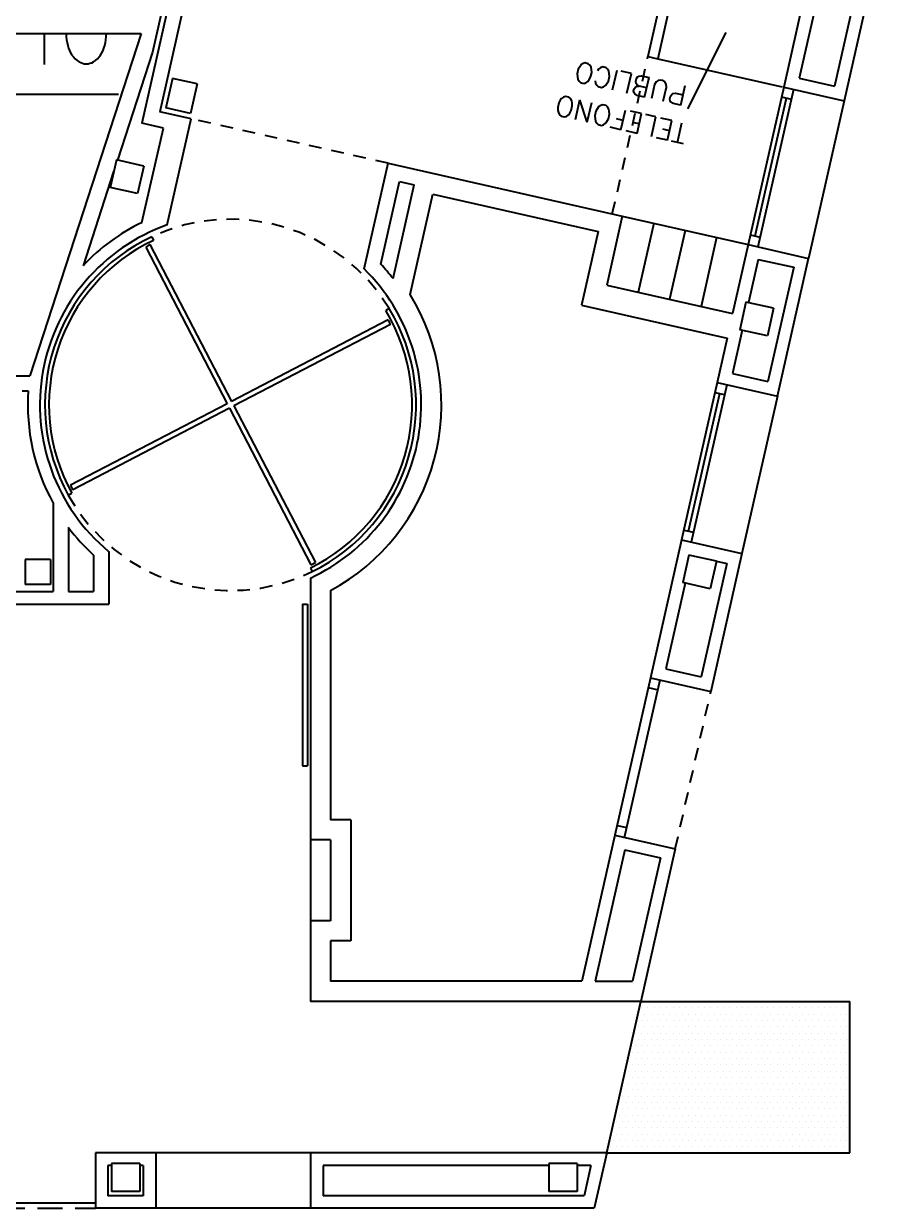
# Model space of a CAD drawing. Extents: x 60 to 232, y 77 to 220.
# Drawn here: x 209.72 to 218.16, y 76.55 to 88.29 of the extents above; entities that cross this region are included whole.
import ezdxf

# ---------------------------------------------------------------- set-up
doc = ezdxf.new("R2010")
doc.units = 0
doc.header["$MEASUREMENT"] = 0
doc.linetypes.add('RAYITAS', pattern=[0.375, 0.25, -0.125])
doc.linetypes.add('RAYITAS2', pattern=[0.1875, 0.125, -0.0625])
doc.layers.get('0').update_dxf_attribs({"linetype": 'CONTINUOUS'})
for name, color, linetype in [('ALB', 7, 'CONTINUOUS'), ('ALBA', 7, 'CONTINUOUS'), ('CARP', 2, 'CONTINUOUS'), ('MOBI', 6, 'CONTINUOUS'), ('MUEBLES', 6, 'CONTINUOUS'), ('PILARES', 1, 'CONTINUOUS'), ('PROY', 2, 'CONTINUOUS'), ('PROY1', 2, 'RAYITAS'), ('PROY2', 2, 'RAYITAS2')]:
    doc.layers.add(name, color=color, linetype=linetype)
doc.styles.add('COT', font='ROMANS8.SHX', dxfattribs={"height": 0.2})

# ---------------------------------------------------------------- blocks, each defined once
blk = doc.blocks.new('*X11')
at = {"color": 0}
for p, q in [((215.84375, 80.1875), (215.84375, 80.1875)), ((215.875, 80.25), (215.875, 80.25)), ((215.90625, 80.1875), (215.90625, 80.1875)), ((215.9375, 80.25), (215.9375, 80.25)), ((215.96875, 80.1875), (215.96875, 80.1875)), ((216, 80.25), (216, 80.25)), ((216.03125, 80.1875), (216.03125, 80.1875)), ((216.0625, 80.25), (216.0625, 80.25)), ((216.09375, 80.1875), (216.09375, 80.1875)), ((216.125, 80.25), (216.125, 80.25)), ((216.15625, 80.1875), (216.15625, 80.1875)), ((216.1875, 80.25), (216.1875, 80.25)), ((216.21875, 80.1875), (216.21875, 80.1875)), ((216.25, 80.25), (216.25, 80.25)), ((216.28125, 80.1875), (216.28125, 80.1875)), ((216.3125, 80.25), (216.3125, 80.25)), ((216.34375, 80.1875), (216.34375, 80.1875)), ((216.375, 80.25), (216.375, 80.25)), ((216.40625, 80.1875), (216.40625, 80.1875)), ((216.4375, 80.25), (216.4375, 80.25)), ((216.46875, 80.1875), (216.46875, 80.1875)), ((216.5, 80.25), (216.5, 80.25)), ((216.53125, 80.1875), (216.53125, 80.1875)), ((216.5625, 80.25), (216.5625, 80.25)), ((216.59375, 80.1875), (216.59375, 80.1875)), ((216.625, 80.25), (216.625, 80.25)), ((216.65625, 80.1875), (216.65625, 80.1875)), ((216.6875, 80.25), (216.6875, 80.25)), ((216.71875, 80.1875), (216.71875, 80.1875)), ((216.75, 80.25), (216.75, 80.25)), ((216.78125, 80.1875), (216.78125, 80.1875)), ((216.8125, 80.25), (216.8125, 80.25)), ((216.84375, 80.1875), (216.84375, 80.1875)), ((216.875, 80.25), (216.875, 80.25)), ((216.90625, 80.1875), (216.90625, 80.1875)), ((216.9375, 80.25), (216.9375, 80.25)), ((216.96875, 80.1875), (216.96875, 80.1875)), ((217, 80.25), (217, 80.25)), ((217.03125, 80.1875), (217.03125, 80.1875)), ((217.0625, 80.25), (217.0625, 80.25)), ((217.09375, 80.1875), (217.09375, 80.1875)), ((217.125, 80.25), (217.125, 80.25)), ((217.15625, 80.1875), (217.15625, 80.1875)), ((217.1875, 80.25), (217.1875, 80.25)), ((217.21875, 80.1875), (217.21875, 80.1875)), ((217.25, 80.25), (217.25, 80.25)), ((217.28125, 80.1875), (217.28125, 80.1875)), ((217.3125, 80.25), (217.3125, 80.25)), ((217.34375, 80.1875), (217.34375, 80.1875)), ((217.375, 80.25), (217.375, 80.25)), ((217.40625, 80.1875), (217.40625, 80.1875)), ((217.4375, 80.25), (217.4375, 80.25)), ((217.46875, 80.1875), (217.46875, 80.1875)), ((217.5, 80.25), (217.5, 80.25)), ((217.53125, 80.1875), (217.53125, 80.1875)), ((217.5625, 80.25), (217.5625, 80.25)), ((217.59375, 80.1875), (217.59375, 80.1875)), ((217.625, 80.25), (217.625, 80.25)), ((217.65625, 80.1875), (217.65625, 80.1875)), ((217.6875, 80.25), (217.6875, 80.25)), ((217.71875, 80.1875), (217.71875, 80.1875)), ((217.75, 80.25), (217.75, 80.25)), ((217.78125, 80.1875), (217.78125, 80.1875)), ((217.8125, 80.25), (217.8125, 80.25)), ((217.84375, 80.1875), (217.84375, 80.1875)), ((217.875, 80.25), (217.875, 80.25)), ((217.90625, 80.1875), (217.90625, 80.1875)), ((215.8125, 80.125), (215.8125, 80.125)), ((215.84375, 80.0625), (215.84375, 80.0625)), ((215.875, 80.125), (215.875, 80.125)), ((215.90625, 80.0625), (215.90625, 80.0625)), ((215.9375, 80.125), (215.9375, 80.125)), ((215.96875, 80.0625), (215.96875, 80.0625)), ((216, 80.125), (216, 80.125)), ((216.03125, 80.0625), (216.03125, 80.0625)), ((216.0625, 80.125), (216.0625, 80.125)), ((216.09375, 80.0625), (216.09375, 80.0625)), ((216.125, 80.125), (216.125, 80.125)), ((216.15625, 80.0625), (216.15625, 80.0625)), ((216.1875, 80.125), (216.1875, 80.125)), ((216.21875, 80.0625), (216.21875, 80.0625)), ((216.25, 80.125), (216.25, 80.125)), ((216.28125, 80.0625), (216.28125, 80.0625)), ((216.3125, 80.125), (216.3125, 80.125)), ((216.34375, 80.0625), (216.34375, 80.0625)), ((216.375, 80.125), (216.375, 80.125)), ((216.40625, 80.0625), (216.40625, 80.0625)), ((216.4375, 80.125), (216.4375, 80.125)), ((216.46875, 80.0625), (216.46875, 80.0625)), ((216.5, 80.125), (216.5, 80.125)), ((216.53125, 80.0625), (216.53125, 80.0625)), ((216.5625, 80.125), (216.5625, 80.125)), ((216.59375, 80.0625), (216.59375, 80.0625)), ((216.625, 80.125), (216.625, 80.125)), ((216.65625, 80.0625), (216.65625, 80.0625)), ((216.6875, 80.125), (216.6875, 80.125)), ((216.71875, 80.0625), (216.71875, 80.0625)), ((216.75, 80.125), (216.75, 80.125)), ((216.78125, 80.0625), (216.78125, 80.0625)), ((216.8125, 80.125), (216.8125, 80.125)), ((216.84375, 80.0625), (216.84375, 80.0625)), ((216.875, 80.125), (216.875, 80.125)), ((216.90625, 80.0625), (216.90625, 80.0625)), ((216.9375, 80.125), (216.9375, 80.125)), ((216.96875, 80.0625), (216.96875, 80.0625)), ((217, 80.125), (217, 80.125)), ((217.03125, 80.0625), (217.03125, 80.0625)), ((217.0625, 80.125), (217.0625, 80.125)), ((217.09375, 80.0625), (217.09375, 80.0625)), ((217.125, 80.125), (217.125, 80.125)), ((217.15625, 80.0625), (217.15625, 80.0625)), ((217.1875, 80.125), (217.1875, 80.125)), ((217.21875, 80.0625), (217.21875, 80.0625)), ((217.25, 80.125), (217.25, 80.125)), ((217.28125, 80.0625), (217.28125, 80.0625)), ((217.3125, 80.125), (217.3125, 80.125)), ((217.34375, 80.0625), (217.34375, 80.0625)), ((217.375, 80.125), (217.375, 80.125)), ((217.40625, 80.0625), (217.40625, 80.0625)), ((217.4375, 80.125), (217.4375, 80.125)), ((217.46875, 80.0625), (217.46875, 80.0625)), ((217.5, 80.125), (217.5, 80.125)), ((217.53125, 80.0625), (217.53125, 80.0625)), ((217.5625, 80.125), (217.5625, 80.125)), ((217.59375, 80.0625), (217.59375, 80.0625)), ((217.625, 80.125), (217.625, 80.125)), ((217.65625, 80.0625), (217.65625, 80.0625)), ((217.6875, 80.125), (217.6875, 80.125)), ((217.71875, 80.0625), (217.71875, 80.0625)), ((217.75, 80.125), (217.75, 80.125)), ((217.78125, 80.0625), (217.78125, 80.0625)), ((217.8125, 80.125), (217.8125, 80.125)), ((217.84375, 80.0625), (217.84375, 80.0625)), ((217.875, 80.125), (217.875, 80.125)), ((217.90625, 80.0625), (217.90625, 80.0625)), ((215.8125, 80), (215.8125, 80)), ((215.875, 80), (215.875, 80)), ((215.9375, 80), (215.9375, 80)), ((216, 80), (216, 80)), ((216.0625, 80), (216.0625, 80)), ((216.125, 80), (216.125, 80)), ((216.1875, 80), (216.1875, 80)), ((216.25, 80), (216.25, 80)), ((216.3125, 80), (216.3125, 80)), ((216.375, 80), (216.375, 80)), ((216.4375, 80), (216.4375, 80)), ((216.5, 80), (216.5, 80)), ((216.5625, 80), (216.5625, 80)), ((216.625, 80), (216.625, 80)), ((216.6875, 80), (216.6875, 80)), ((216.75, 80), (216.75, 80)), ((216.8125, 80), (216.8125, 80)), ((216.875, 80), (216.875, 80)), ((216.9375, 80), (216.9375, 80)), ((217, 80), (217, 80)), ((217.0625, 80), (217.0625, 80)), ((217.125, 80), (217.125, 80)), ((217.1875, 80), (217.1875, 80)), ((217.25, 80), (217.25, 80)), ((217.3125, 80), (217.3125, 80)), ((217.375, 80), (217.375, 80)), ((217.4375, 80), (217.4375, 80)), ((217.5, 80), (217.5, 80)), ((217.5625, 80), (217.5625, 80)), ((217.625, 80), (217.625, 80)), ((217.6875, 80), (217.6875, 80)), ((217.75, 80), (217.75, 80)), ((217.8125, 80), (217.8125, 80)), ((217.875, 80), (217.875, 80)), ((215.78125, 79.9375), (215.78125, 79.9375)), ((215.8125, 79.875), (215.8125, 79.875)), ((215.84375, 79.9375), (215.84375, 79.9375)), ((215.875, 79.875), (215.875, 79.875)), ((215.90625, 79.9375), (215.90625, 79.9375)), ((215.9375, 79.875), (215.9375, 79.875)), ((215.96875, 79.9375), (215.96875, 79.9375)), ((216, 79.875), (216, 79.875)), ((216.03125, 79.9375), (216.03125, 79.9375)), ((216.0625, 79.875), (216.0625, 79.875)), ((216.09375, 79.9375), (216.09375, 79.9375)), ((216.125, 79.875), (216.125, 79.875)), ((216.15625, 79.9375), (216.15625, 79.9375)), ((216.1875, 79.875), (216.1875, 79.875)), ((216.21875, 79.9375), (216.21875, 79.9375)), ((216.25, 79.875), (216.25, 79.875)), ((216.28125, 79.9375), (216.28125, 79.9375)), ((216.3125, 79.875), (216.3125, 79.875)), ((216.34375, 79.9375), (216.34375, 79.9375)), ((216.375, 79.875), (216.375, 79.875)), ((216.40625, 79.9375), (216.40625, 79.9375)), ((216.4375, 79.875), (216.4375, 79.875)), ((216.46875, 79.9375), (216.46875, 79.9375)), ((216.5, 79.875), (216.5, 79.875)), ((216.53125, 79.9375), (216.53125, 79.9375)), ((216.5625, 79.875), (216.5625, 79.875)), ((216.59375, 79.9375), (216.59375, 79.9375)), ((216.625, 79.875), (216.625, 79.875)), ((216.65625, 79.9375), (216.65625, 79.9375)), ((216.6875, 79.875), (216.6875, 79.875)), ((216.71875, 79.9375), (216.71875, 79.9375)), ((216.75, 79.875), (216.75, 79.875)), ((216.78125, 79.9375), (216.78125, 79.9375)), ((216.8125, 79.875), (216.8125, 79.875)), ((216.84375, 79.9375), (216.84375, 79.9375)), ((216.875, 79.875), (216.875, 79.875)), ((216.90625, 79.9375), (216.90625, 79.9375)), ((216.9375, 79.875), (216.9375, 79.875)), ((216.96875, 79.9375), (216.96875, 79.9375)), ((217, 79.875), (217, 79.875)), ((217.03125, 79.9375), (217.03125, 79.9375)), ((217.0625, 79.875), (217.0625, 79.875)), ((217.09375, 79.9375), (217.09375, 79.9375)), ((217.125, 79.875), (217.125, 79.875)), ((217.15625, 79.9375), (217.15625, 79.9375)), ((217.1875, 79.875), (217.1875, 79.875)), ((217.21875, 79.9375), (217.21875, 79.9375)), ((217.25, 79.875), (217.25, 79.875)), ((217.28125, 79.9375), (217.28125, 79.9375)), ((217.3125, 79.875), (217.3125, 79.875)), ((217.34375, 79.9375), (217.34375, 79.9375)), ((217.375, 79.875), (217.375, 79.875)), ((217.40625, 79.9375), (217.40625, 79.9375)), ((217.4375, 79.875), (217.4375, 79.875)), ((217.46875, 79.9375), (217.46875, 79.9375)), ((217.5, 79.875), (217.5, 79.875)), ((217.53125, 79.9375), (217.53125, 79.9375)), ((217.5625, 79.875), (217.5625, 79.875)), ((217.59375, 79.9375), (217.59375, 79.9375)), ((217.625, 79.875), (217.625, 79.875)), ((217.65625, 79.9375), (217.65625, 79.9375)), ((217.6875, 79.875), (217.6875, 79.875)), ((217.71875, 79.9375), (217.71875, 79.9375)), ((217.75, 79.875), (217.75, 79.875)), ((217.78125, 79.9375), (217.78125, 79.9375)), ((217.8125, 79.875), (217.8125, 79.875)), ((217.84375, 79.9375), (217.84375, 79.9375)), ((217.875, 79.875), (217.875, 79.875)), ((217.90625, 79.9375), (217.90625, 79.9375)), ((215.75, 79.75), (215.75, 79.75)), ((215.78125, 79.8125), (215.78125, 79.8125)), ((215.8125, 79.75), (215.8125, 79.75)), ((215.84375, 79.8125), (215.84375, 79.8125)), ((215.875, 79.75), (215.875, 79.75)), ((215.90625, 79.8125), (215.90625, 79.8125)), ((215.9375, 79.75), (215.9375, 79.75)), ((215.96875, 79.8125), (215.96875, 79.8125)), ((216, 79.75), (216, 79.75)), ((216.03125, 79.8125), (216.03125, 79.8125)), ((216.0625, 79.75), (216.0625, 79.75)), ((216.09375, 79.8125), (216.09375, 79.8125)), ((216.125, 79.75), (216.125, 79.75)), ((216.15625, 79.8125), (216.15625, 79.8125)), ((216.1875, 79.75), (216.1875, 79.75)), ((216.21875, 79.8125), (216.21875, 79.8125)), ((216.25, 79.75), (216.25, 79.75)), ((216.28125, 79.8125), (216.28125, 79.8125)), ((216.3125, 79.75), (216.3125, 79.75)), ((216.34375, 79.8125), (216.34375, 79.8125)), ((216.375, 79.75), (216.375, 79.75)), ((216.40625, 79.8125), (216.40625, 79.8125)), ((216.4375, 79.75), (216.4375, 79.75)), ((216.46875, 79.8125), (216.46875, 79.8125)), ((216.5, 79.75), (216.5, 79.75)), ((216.53125, 79.8125), (216.53125, 79.8125)), ((216.5625, 79.75), (216.5625, 79.75)), ((216.59375, 79.8125), (216.59375, 79.8125)), ((216.625, 79.75), (216.625, 79.75)), ((216.65625, 79.8125), (216.65625, 79.8125)), ((216.6875, 79.75), (216.6875, 79.75)), ((216.71875, 79.8125), (216.71875, 79.8125)), ((216.75, 79.75), (216.75, 79.75)), ((216.78125, 79.8125), (216.78125, 79.8125)), ((216.8125, 79.75), (216.8125, 79.75)), ((216.84375, 79.8125), (216.84375, 79.8125)), ((216.875, 79.75), (216.875, 79.75)), ((216.90625, 79.8125), (216.90625, 79.8125)), ((216.9375, 79.75), (216.9375, 79.75)), ((216.96875, 79.8125), (216.96875, 79.8125)), ((217, 79.75), (217, 79.75)), ((217.03125, 79.8125), (217.03125, 79.8125)), ((217.0625, 79.75), (217.0625, 79.75)), ((217.09375, 79.8125), (217.09375, 79.8125)), ((217.125, 79.75), (217.125, 79.75)), ((217.15625, 79.8125), (217.15625, 79.8125)), ((217.1875, 79.75), (217.1875, 79.75)), ((217.21875, 79.8125), (217.21875, 79.8125)), ((217.25, 79.75), (217.25, 79.75)), ((217.28125, 79.8125), (217.28125, 79.8125)), ((217.3125, 79.75), (217.3125, 79.75)), ((217.34375, 79.8125), (217.34375, 79.8125)), ((217.375, 79.75), (217.375, 79.75)), ((217.40625, 79.8125), (217.40625, 79.8125)), ((217.4375, 79.75), (217.4375, 79.75)), ((217.46875, 79.8125), (217.46875, 79.8125)), ((217.5, 79.75), (217.5, 79.75)), ((217.53125, 79.8125), (217.53125, 79.8125)), ((217.5625, 79.75), (217.5625, 79.75)), ((217.59375, 79.8125), (217.59375, 79.8125)), ((217.625, 79.75), (217.625, 79.75)), ((217.65625, 79.8125), (217.65625, 79.8125)), ((217.6875, 79.75), (217.6875, 79.75)), ((217.71875, 79.8125), (217.71875, 79.8125)), ((217.75, 79.75), (217.75, 79.75)), ((217.78125, 79.8125), (217.78125, 79.8125)), ((217.8125, 79.75), (217.8125, 79.75)), ((217.84375, 79.8125), (217.84375, 79.8125)), ((217.875, 79.75), (217.875, 79.75)), ((217.90625, 79.8125), (217.90625, 79.8125)), ((215.71875, 79.6875), (215.71875, 79.6875)), ((215.75, 79.625), (215.75, 79.625)), ((215.78125, 79.6875), (215.78125, 79.6875)), ((215.8125, 79.625), (215.8125, 79.625)), ((215.84375, 79.6875), (215.84375, 79.6875)), ((215.875, 79.625), (215.875, 79.625)), ((215.90625, 79.6875), (215.90625, 79.6875)), ((215.9375, 79.625), (215.9375, 79.625)), ((215.96875, 79.6875), (215.96875, 79.6875)), ((216, 79.625), (216, 79.625)), ((216.03125, 79.6875), (216.03125, 79.6875)), ((216.0625, 79.625), (216.0625, 79.625)), ((216.09375, 79.6875), (216.09375, 79.6875)), ((216.125, 79.625), (216.125, 79.625)), ((216.15625, 79.6875), (216.15625, 79.6875)), ((216.1875, 79.625), (216.1875, 79.625)), ((216.21875, 79.6875), (216.21875, 79.6875)), ((216.25, 79.625), (216.25, 79.625)), ((216.28125, 79.6875), (216.28125, 79.6875)), ((216.3125, 79.625), (216.3125, 79.625)), ((216.34375, 79.6875), (216.34375, 79.6875)), ((216.375, 79.625), (216.375, 79.625)), ((216.40625, 79.6875), (216.40625, 79.6875)), ((216.4375, 79.625), (216.4375, 79.625)), ((216.46875, 79.6875), (216.46875, 79.6875)), ((216.5, 79.625), (216.5, 79.625)), ((216.53125, 79.6875), (216.53125, 79.6875)), ((216.5625, 79.625), (216.5625, 79.625)), ((216.59375, 79.6875), (216.59375, 79.6875)), ((216.625, 79.625), (216.625, 79.625)), ((216.65625, 79.6875), (216.65625, 79.6875)), ((216.6875, 79.625), (216.6875, 79.625)), ((216.71875, 79.6875), (216.71875, 79.6875)), ((216.75, 79.625), (216.75, 79.625)), ((216.78125, 79.6875), (216.78125, 79.6875)), ((216.8125, 79.625), (216.8125, 79.625)), ((216.84375, 79.6875), (216.84375, 79.6875)), ((216.875, 79.625), (216.875, 79.625)), ((216.90625, 79.6875), (216.90625, 79.6875)), ((216.9375, 79.625), (216.9375, 79.625)), ((216.96875, 79.6875), (216.96875, 79.6875)), ((217, 79.625), (217, 79.625)), ((217.03125, 79.6875), (217.03125, 79.6875)), ((217.0625, 79.625), (217.0625, 79.625)), ((217.09375, 79.6875), (217.09375, 79.6875)), ((217.125, 79.625), (217.125, 79.625)), ((217.15625, 79.6875), (217.15625, 79.6875)), ((217.1875, 79.625), (217.1875, 79.625)), ((217.21875, 79.6875), (217.21875, 79.6875)), ((217.25, 79.625), (217.25, 79.625)), ((217.28125, 79.6875), (217.28125, 79.6875)), ((217.3125, 79.625), (217.3125, 79.625)), ((217.34375, 79.6875), (217.34375, 79.6875)), ((217.375, 79.625), (217.375, 79.625)), ((217.40625, 79.6875), (217.40625, 79.6875)), ((217.4375, 79.625), (217.4375, 79.625)), ((217.46875, 79.6875), (217.46875, 79.6875)), ((217.5, 79.625), (217.5, 79.625)), ((217.53125, 79.6875), (217.53125, 79.6875)), ((217.5625, 79.625), (217.5625, 79.625)), ((217.59375, 79.6875), (217.59375, 79.6875)), ((217.625, 79.625), (217.625, 79.625)), ((217.65625, 79.6875), (217.65625, 79.6875)), ((217.6875, 79.625), (217.6875, 79.625)), ((217.71875, 79.6875), (217.71875, 79.6875)), ((217.75, 79.625), (217.75, 79.625)), ((217.78125, 79.6875), (217.78125, 79.6875)), ((217.8125, 79.625), (217.8125, 79.625)), ((217.84375, 79.6875), (217.84375, 79.6875)), ((217.875, 79.625), (217.875, 79.625)), ((217.90625, 79.6875), (217.90625, 79.6875)), ((215.6875, 79.5), (215.6875, 79.5)), ((215.71875, 79.5625), (215.71875, 79.5625)), ((215.75, 79.5), (215.75, 79.5)), ((215.78125, 79.5625), (215.78125, 79.5625)), ((215.8125, 79.5), (215.8125, 79.5)), ((215.84375, 79.5625), (215.84375, 79.5625)), ((215.875, 79.5), (215.875, 79.5)), ((215.90625, 79.5625), (215.90625, 79.5625)), ((215.9375, 79.5), (215.9375, 79.5)), ((215.96875, 79.5625), (215.96875, 79.5625)), ((216, 79.5), (216, 79.5)), ((216.03125, 79.5625), (216.03125, 79.5625)), ((216.0625, 79.5), (216.0625, 79.5)), ((216.09375, 79.5625), (216.09375, 79.5625)), ((216.125, 79.5), (216.125, 79.5)), ((216.15625, 79.5625), (216.15625, 79.5625)), ((216.1875, 79.5), (216.1875, 79.5)), ((216.21875, 79.5625), (216.21875, 79.5625)), ((216.25, 79.5), (216.25, 79.5)), ((216.28125, 79.5625), (216.28125, 79.5625)), ((216.3125, 79.5), (216.3125, 79.5)), ((216.34375, 79.5625), (216.34375, 79.5625)), ((216.375, 79.5), (216.375, 79.5)), ((216.40625, 79.5625), (216.40625, 79.5625)), ((216.4375, 79.5), (216.4375, 79.5)), ((216.46875, 79.5625), (216.46875, 79.5625)), ((216.5, 79.5), (216.5, 79.5)), ((216.53125, 79.5625), (216.53125, 79.5625)), ((216.5625, 79.5), (216.5625, 79.5)), ((216.59375, 79.5625), (216.59375, 79.5625)), ((216.625, 79.5), (216.625, 79.5)), ((216.65625, 79.5625), (216.65625, 79.5625)), ((216.6875, 79.5), (216.6875, 79.5)), ((216.71875, 79.5625), (216.71875, 79.5625)), ((216.75, 79.5), (216.75, 79.5)), ((216.78125, 79.5625), (216.78125, 79.5625)), ((216.8125, 79.5), (216.8125, 79.5)), ((216.84375, 79.5625), (216.84375, 79.5625)), ((216.875, 79.5), (216.875, 79.5)), ((216.90625, 79.5625), (216.90625, 79.5625)), ((216.9375, 79.5), (216.9375, 79.5)), ((216.96875, 79.5625), (216.96875, 79.5625)), ((217, 79.5), (217, 79.5)), ((217.03125, 79.5625), (217.03125, 79.5625)), ((217.0625, 79.5), (217.0625, 79.5)), ((217.09375, 79.5625), (217.09375, 79.5625)), ((217.125, 79.5), (217.125, 79.5)), ((217.15625, 79.5625), (217.15625, 79.5625)), ((217.1875, 79.5), (217.1875, 79.5)), ((217.21875, 79.5625), (217.21875, 79.5625)), ((217.25, 79.5), (217.25, 79.5)), ((217.28125, 79.5625), (217.28125, 79.5625)), ((217.3125, 79.5), (217.3125, 79.5)), ((217.34375, 79.5625), (217.34375, 79.5625)), ((217.375, 79.5), (217.375, 79.5)), ((217.40625, 79.5625), (217.40625, 79.5625)), ((217.4375, 79.5), (217.4375, 79.5)), ((217.46875, 79.5625), (217.46875, 79.5625)), ((217.5, 79.5), (217.5, 79.5)), ((217.53125, 79.5625), (217.53125, 79.5625)), ((217.5625, 79.5), (217.5625, 79.5)), ((217.59375, 79.5625), (217.59375, 79.5625)), ((217.625, 79.5), (217.625, 79.5)), ((217.65625, 79.5625), (217.65625, 79.5625)), ((217.6875, 79.5), (217.6875, 79.5)), ((217.71875, 79.5625), (217.71875, 79.5625)), ((217.75, 79.5), (217.75, 79.5)), ((217.78125, 79.5625), (217.78125, 79.5625)), ((217.8125, 79.5), (217.8125, 79.5)), ((217.84375, 79.5625), (217.84375, 79.5625)), ((217.875, 79.5), (217.875, 79.5)), ((217.90625, 79.5625), (217.90625, 79.5625)), ((215.65625, 79.4375), (215.65625, 79.4375)), ((215.6875, 79.375), (215.6875, 79.375)), ((215.71875, 79.4375), (215.71875, 79.4375)), ((215.75, 79.375), (215.75, 79.375)), ((215.78125, 79.4375), (215.78125, 79.4375)), ((215.8125, 79.375), (215.8125, 79.375)), ((215.84375, 79.4375), (215.84375, 79.4375)), ((215.875, 79.375), (215.875, 79.375)), ((215.90625, 79.4375), (215.90625, 79.4375)), ((215.9375, 79.375), (215.9375, 79.375)), ((215.96875, 79.4375), (215.96875, 79.4375)), ((216, 79.375), (216, 79.375)), ((216.03125, 79.4375), (216.03125, 79.4375)), ((216.0625, 79.375), (216.0625, 79.375)), ((216.09375, 79.4375), (216.09375, 79.4375)), ((216.125, 79.375), (216.125, 79.375)), ((216.15625, 79.4375), (216.15625, 79.4375)), ((216.1875, 79.375), (216.1875, 79.375)), ((216.21875, 79.4375), (216.21875, 79.4375)), ((216.25, 79.375), (216.25, 79.375)), ((216.28125, 79.4375), (216.28125, 79.4375)), ((216.3125, 79.375), (216.3125, 79.375)), ((216.34375, 79.4375), (216.34375, 79.4375)), ((216.375, 79.375), (216.375, 79.375)), ((216.40625, 79.4375), (216.40625, 79.4375)), ((216.4375, 79.375), (216.4375, 79.375)), ((216.46875, 79.4375), (216.46875, 79.4375)), ((216.5, 79.375), (216.5, 79.375)), ((216.53125, 79.4375), (216.53125, 79.4375)), ((216.5625, 79.375), (216.5625, 79.375)), ((216.59375, 79.4375), (216.59375, 79.4375)), ((216.625, 79.375), (216.625, 79.375)), ((216.65625, 79.4375), (216.65625, 79.4375)), ((216.6875, 79.375), (216.6875, 79.375)), ((216.71875, 79.4375), (216.71875, 79.4375)), ((216.75, 79.375), (216.75, 79.375)), ((216.78125, 79.4375), (216.78125, 79.4375)), ((216.8125, 79.375), (216.8125, 79.375)), ((216.84375, 79.4375), (216.84375, 79.4375)), ((216.875, 79.375), (216.875, 79.375)), ((216.90625, 79.4375), (216.90625, 79.4375)), ((216.9375, 79.375), (216.9375, 79.375)), ((216.96875, 79.4375), (216.96875, 79.4375)), ((217, 79.375), (217, 79.375)), ((217.03125, 79.4375), (217.03125, 79.4375)), ((217.0625, 79.375), (217.0625, 79.375)), ((217.09375, 79.4375), (217.09375, 79.4375)), ((217.125, 79.375), (217.125, 79.375)), ((217.15625, 79.4375), (217.15625, 79.4375)), ((217.1875, 79.375), (217.1875, 79.375)), ((217.21875, 79.4375), (217.21875, 79.4375)), ((217.25, 79.375), (217.25, 79.375)), ((217.28125, 79.4375), (217.28125, 79.4375)), ((217.3125, 79.375), (217.3125, 79.375)), ((217.34375, 79.4375), (217.34375, 79.4375)), ((217.375, 79.375), (217.375, 79.375)), ((217.40625, 79.4375), (217.40625, 79.4375)), ((217.4375, 79.375), (217.4375, 79.375)), ((217.46875, 79.4375), (217.46875, 79.4375)), ((217.5, 79.375), (217.5, 79.375)), ((217.53125, 79.4375), (217.53125, 79.4375)), ((217.5625, 79.375), (217.5625, 79.375)), ((217.59375, 79.4375), (217.59375, 79.4375)), ((217.625, 79.375), (217.625, 79.375)), ((217.65625, 79.4375), (217.65625, 79.4375)), ((217.6875, 79.375), (217.6875, 79.375)), ((217.71875, 79.4375), (217.71875, 79.4375)), ((217.75, 79.375), (217.75, 79.375)), ((217.78125, 79.4375), (217.78125, 79.4375)), ((217.8125, 79.375), (217.8125, 79.375)), ((217.84375, 79.4375), (217.84375, 79.4375)), ((217.875, 79.375), (217.875, 79.375)), ((217.90625, 79.4375), (217.90625, 79.4375)), ((215.625, 79.25), (215.625, 79.25)), ((215.65625, 79.3125), (215.65625, 79.3125)), ((215.6875, 79.25), (215.6875, 79.25)), ((215.71875, 79.3125), (215.71875, 79.3125)), ((215.75, 79.25), (215.75, 79.25)), ((215.78125, 79.3125), (215.78125, 79.3125)), ((215.8125, 79.25), (215.8125, 79.25)), ((215.84375, 79.3125), (215.84375, 79.3125)), ((215.875, 79.25), (215.875, 79.25)), ((215.90625, 79.3125), (215.90625, 79.3125)), ((215.9375, 79.25), (215.9375, 79.25)), ((215.96875, 79.3125), (215.96875, 79.3125)), ((216, 79.25), (216, 79.25)), ((216.03125, 79.3125), (216.03125, 79.3125)), ((216.0625, 79.25), (216.0625, 79.25)), ((216.09375, 79.3125), (216.09375, 79.3125)), ((216.125, 79.25), (216.125, 79.25)), ((216.15625, 79.3125), (216.15625, 79.3125)), ((216.1875, 79.25), (216.1875, 79.25)), ((216.21875, 79.3125), (216.21875, 79.3125)), ((216.25, 79.25), (216.25, 79.25)), ((216.28125, 79.3125), (216.28125, 79.3125)), ((216.3125, 79.25), (216.3125, 79.25)), ((216.34375, 79.3125), (216.34375, 79.3125)), ((216.375, 79.25), (216.375, 79.25)), ((216.40625, 79.3125), (216.40625, 79.3125)), ((216.4375, 79.25), (216.4375, 79.25)), ((216.46875, 79.3125), (216.46875, 79.3125)), ((216.5, 79.25), (216.5, 79.25)), ((216.53125, 79.3125), (216.53125, 79.3125)), ((216.5625, 79.25), (216.5625, 79.25)), ((216.59375, 79.3125), (216.59375, 79.3125)), ((216.625, 79.25), (216.625, 79.25)), ((216.65625, 79.3125), (216.65625, 79.3125)), ((216.6875, 79.25), (216.6875, 79.25)), ((216.71875, 79.3125), (216.71875, 79.3125)), ((216.75, 79.25), (216.75, 79.25)), ((216.78125, 79.3125), (216.78125, 79.3125)), ((216.8125, 79.25), (216.8125, 79.25)), ((216.84375, 79.3125), (216.84375, 79.3125)), ((216.875, 79.25), (216.875, 79.25)), ((216.90625, 79.3125), (216.90625, 79.3125)), ((216.9375, 79.25), (216.9375, 79.25)), ((216.96875, 79.3125), (216.96875, 79.3125)), ((217, 79.25), (217, 79.25)), ((217.03125, 79.3125), (217.03125, 79.3125)), ((217.0625, 79.25), (217.0625, 79.25)), ((217.09375, 79.3125), (217.09375, 79.3125)), ((217.125, 79.25), (217.125, 79.25)), ((217.15625, 79.3125), (217.15625, 79.3125)), ((217.1875, 79.25), (217.1875, 79.25)), ((217.21875, 79.3125), (217.21875, 79.3125)), ((217.25, 79.25), (217.25, 79.25)), ((217.28125, 79.3125), (217.28125, 79.3125)), ((217.3125, 79.25), (217.3125, 79.25)), ((217.34375, 79.3125), (217.34375, 79.3125)), ((217.375, 79.25), (217.375, 79.25)), ((217.40625, 79.3125), (217.40625, 79.3125)), ((217.4375, 79.25), (217.4375, 79.25)), ((217.46875, 79.3125), (217.46875, 79.3125)), ((217.5, 79.25), (217.5, 79.25)), ((217.53125, 79.3125), (217.53125, 79.3125)), ((217.5625, 79.25), (217.5625, 79.25)), ((217.59375, 79.3125), (217.59375, 79.3125)), ((217.625, 79.25), (217.625, 79.25)), ((217.65625, 79.3125), (217.65625, 79.3125)), ((217.6875, 79.25), (217.6875, 79.25)), ((217.71875, 79.3125), (217.71875, 79.3125)), ((217.75, 79.25), (217.75, 79.25)), ((217.78125, 79.3125), (217.78125, 79.3125)), ((217.8125, 79.25), (217.8125, 79.25)), ((217.84375, 79.3125), (217.84375, 79.3125)), ((217.875, 79.25), (217.875, 79.25)), ((217.90625, 79.3125), (217.90625, 79.3125)), ((215.625, 79.125), (215.625, 79.125)), ((215.65625, 79.1875), (215.65625, 79.1875)), ((215.6875, 79.125), (215.6875, 79.125)), ((215.71875, 79.1875), (215.71875, 79.1875)), ((215.75, 79.125), (215.75, 79.125)), ((215.78125, 79.1875), (215.78125, 79.1875)), ((215.8125, 79.125), (215.8125, 79.125)), ((215.84375, 79.1875), (215.84375, 79.1875)), ((215.875, 79.125), (215.875, 79.125)), ((215.90625, 79.1875), (215.90625, 79.1875)), ((215.9375, 79.125), (215.9375, 79.125)), ((215.96875, 79.1875), (215.96875, 79.1875)), ((216, 79.125), (216, 79.125)), ((216.03125, 79.1875), (216.03125, 79.1875)), ((216.0625, 79.125), (216.0625, 79.125)), ((216.09375, 79.1875), (216.09375, 79.1875)), ((216.125, 79.125), (216.125, 79.125)), ((216.15625, 79.1875), (216.15625, 79.1875)), ((216.1875, 79.125), (216.1875, 79.125)), ((216.21875, 79.1875), (216.21875, 79.1875)), ((216.25, 79.125), (216.25, 79.125)), ((216.28125, 79.1875), (216.28125, 79.1875)), ((216.3125, 79.125), (216.3125, 79.125)), ((216.34375, 79.1875), (216.34375, 79.1875)), ((216.375, 79.125), (216.375, 79.125)), ((216.40625, 79.1875), (216.40625, 79.1875)), ((216.4375, 79.125), (216.4375, 79.125)), ((216.46875, 79.1875), (216.46875, 79.1875)), ((216.5, 79.125), (216.5, 79.125)), ((216.53125, 79.1875), (216.53125, 79.1875)), ((216.5625, 79.125), (216.5625, 79.125)), ((216.59375, 79.1875), (216.59375, 79.1875)), ((216.625, 79.125), (216.625, 79.125)), ((216.65625, 79.1875), (216.65625, 79.1875)), ((216.6875, 79.125), (216.6875, 79.125)), ((216.71875, 79.1875), (216.71875, 79.1875)), ((216.75, 79.125), (216.75, 79.125)), ((216.78125, 79.1875), (216.78125, 79.1875)), ((216.8125, 79.125), (216.8125, 79.125)), ((216.84375, 79.1875), (216.84375, 79.1875)), ((216.875, 79.125), (216.875, 79.125)), ((216.90625, 79.1875), (216.90625, 79.1875)), ((216.9375, 79.125), (216.9375, 79.125)), ((216.96875, 79.1875), (216.96875, 79.1875)), ((217, 79.125), (217, 79.125)), ((217.03125, 79.1875), (217.03125, 79.1875)), ((217.0625, 79.125), (217.0625, 79.125)), ((217.09375, 79.1875), (217.09375, 79.1875)), ((217.125, 79.125), (217.125, 79.125)), ((217.15625, 79.1875), (217.15625, 79.1875)), ((217.1875, 79.125), (217.1875, 79.125)), ((217.21875, 79.1875), (217.21875, 79.1875)), ((217.25, 79.125), (217.25, 79.125)), ((217.28125, 79.1875), (217.28125, 79.1875)), ((217.3125, 79.125), (217.3125, 79.125)), ((217.34375, 79.1875), (217.34375, 79.1875)), ((217.375, 79.125), (217.375, 79.125)), ((217.40625, 79.1875), (217.40625, 79.1875)), ((217.4375, 79.125), (217.4375, 79.125)), ((217.46875, 79.1875), (217.46875, 79.1875)), ((217.5, 79.125), (217.5, 79.125)), ((217.53125, 79.1875), (217.53125, 79.1875)), ((217.5625, 79.125), (217.5625, 79.125)), ((217.59375, 79.1875), (217.59375, 79.1875)), ((217.625, 79.125), (217.625, 79.125)), ((217.65625, 79.1875), (217.65625, 79.1875)), ((217.6875, 79.125), (217.6875, 79.125)), ((217.71875, 79.1875), (217.71875, 79.1875)), ((217.75, 79.125), (217.75, 79.125)), ((217.78125, 79.1875), (217.78125, 79.1875)), ((217.8125, 79.125), (217.8125, 79.125)), ((217.84375, 79.1875), (217.84375, 79.1875)), ((217.875, 79.125), (217.875, 79.125)), ((217.90625, 79.1875), (217.90625, 79.1875)), ((215.59375, 79.0625), (215.59375, 79.0625)), ((215.65625, 79.0625), (215.65625, 79.0625)), ((215.71875, 79.0625), (215.71875, 79.0625)), ((215.78125, 79.0625), (215.78125, 79.0625)), ((215.84375, 79.0625), (215.84375, 79.0625)), ((215.90625, 79.0625), (215.90625, 79.0625)), ((215.96875, 79.0625), (215.96875, 79.0625)), ((216.03125, 79.0625), (216.03125, 79.0625)), ((216.09375, 79.0625), (216.09375, 79.0625)), ((216.15625, 79.0625), (216.15625, 79.0625)), ((216.21875, 79.0625), (216.21875, 79.0625)), ((216.28125, 79.0625), (216.28125, 79.0625)), ((216.34375, 79.0625), (216.34375, 79.0625)), ((216.40625, 79.0625), (216.40625, 79.0625)), ((216.46875, 79.0625), (216.46875, 79.0625)), ((216.53125, 79.0625), (216.53125, 79.0625)), ((216.59375, 79.0625), (216.59375, 79.0625)), ((216.65625, 79.0625), (216.65625, 79.0625)), ((216.71875, 79.0625), (216.71875, 79.0625)), ((216.78125, 79.0625), (216.78125, 79.0625)), ((216.84375, 79.0625), (216.84375, 79.0625)), ((216.90625, 79.0625), (216.90625, 79.0625)), ((216.96875, 79.0625), (216.96875, 79.0625)), ((217.03125, 79.0625), (217.03125, 79.0625)), ((217.09375, 79.0625), (217.09375, 79.0625)), ((217.15625, 79.0625), (217.15625, 79.0625)), ((217.21875, 79.0625), (217.21875, 79.0625)), ((217.28125, 79.0625), (217.28125, 79.0625)), ((217.34375, 79.0625), (217.34375, 79.0625)), ((217.40625, 79.0625), (217.40625, 79.0625)), ((217.46875, 79.0625), (217.46875, 79.0625)), ((217.53125, 79.0625), (217.53125, 79.0625)), ((217.59375, 79.0625), (217.59375, 79.0625)), ((217.65625, 79.0625), (217.65625, 79.0625)), ((217.71875, 79.0625), (217.71875, 79.0625)), ((217.78125, 79.0625), (217.78125, 79.0625)), ((217.84375, 79.0625), (217.84375, 79.0625)), ((217.90625, 79.0625), (217.90625, 79.0625)), ((215.5625, 79), (215.5625, 79)), ((215.59375, 78.9375), (215.59375, 78.9375)), ((215.625, 79), (215.625, 79)), ((215.65625, 78.9375), (215.65625, 78.9375)), ((215.6875, 79), (215.6875, 79)), ((215.71875, 78.9375), (215.71875, 78.9375)), ((215.75, 79), (215.75, 79)), ((215.78125, 78.9375), (215.78125, 78.9375)), ((215.8125, 79), (215.8125, 79)), ((215.84375, 78.9375), (215.84375, 78.9375)), ((215.875, 79), (215.875, 79)), ((215.90625, 78.9375), (215.90625, 78.9375)), ((215.9375, 79), (215.9375, 79)), ((215.96875, 78.9375), (215.96875, 78.9375)), ((216, 79), (216, 79)), ((216.03125, 78.9375), (216.03125, 78.9375)), ((216.0625, 79), (216.0625, 79)), ((216.09375, 78.9375), (216.09375, 78.9375)), ((216.125, 79), (216.125, 79)), ((216.15625, 78.9375), (216.15625, 78.9375)), ((216.1875, 79), (216.1875, 79)), ((216.21875, 78.9375), (216.21875, 78.9375)), ((216.25, 79), (216.25, 79)), ((216.28125, 78.9375), (216.28125, 78.9375)), ((216.3125, 79), (216.3125, 79)), ((216.34375, 78.9375), (216.34375, 78.9375)), ((216.375, 79), (216.375, 79)), ((216.40625, 78.9375), (216.40625, 78.9375)), ((216.4375, 79), (216.4375, 79)), ((216.46875, 78.9375), (216.46875, 78.9375)), ((216.5, 79), (216.5, 79)), ((216.53125, 78.9375), (216.53125, 78.9375)), ((216.5625, 79), (216.5625, 79)), ((216.59375, 78.9375), (216.59375, 78.9375)), ((216.625, 79), (216.625, 79)), ((216.65625, 78.9375), (216.65625, 78.9375)), ((216.6875, 79), (216.6875, 79)), ((216.71875, 78.9375), (216.71875, 78.9375)), ((216.75, 79), (216.75, 79)), ((216.78125, 78.9375), (216.78125, 78.9375)), ((216.8125, 79), (216.8125, 79)), ((216.84375, 78.9375), (216.84375, 78.9375)), ((216.875, 79), (216.875, 79)), ((216.90625, 78.9375), (216.90625, 78.9375)), ((216.9375, 79), (216.9375, 79)), ((216.96875, 78.9375), (216.96875, 78.9375)), ((217, 79), (217, 79)), ((217.03125, 78.9375), (217.03125, 78.9375)), ((217.0625, 79), (217.0625, 79)), ((217.09375, 78.9375), (217.09375, 78.9375)), ((217.125, 79), (217.125, 79)), ((217.15625, 78.9375), (217.15625, 78.9375)), ((217.1875, 79), (217.1875, 79)), ((217.21875, 78.9375), (217.21875, 78.9375)), ((217.25, 79), (217.25, 79)), ((217.28125, 78.9375), (217.28125, 78.9375)), ((217.3125, 79), (217.3125, 79)), ((217.34375, 78.9375), (217.34375, 78.9375)), ((217.375, 79), (217.375, 79)), ((217.40625, 78.9375), (217.40625, 78.9375)), ((217.4375, 79), (217.4375, 79)), ((217.46875, 78.9375), (217.46875, 78.9375)), ((217.5, 79), (217.5, 79)), ((217.53125, 78.9375), (217.53125, 78.9375)), ((217.5625, 79), (217.5625, 79)), ((217.59375, 78.9375), (217.59375, 78.9375)), ((217.625, 79), (217.625, 79)), ((217.65625, 78.9375), (217.65625, 78.9375)), ((217.6875, 79), (217.6875, 79)), ((217.71875, 78.9375), (217.71875, 78.9375)), ((217.75, 79), (217.75, 79)), ((217.78125, 78.9375), (217.78125, 78.9375)), ((217.8125, 79), (217.8125, 79)), ((217.84375, 78.9375), (217.84375, 78.9375)), ((217.875, 79), (217.875, 79)), ((217.90625, 78.9375), (217.90625, 78.9375)), ((215.53125, 78.8125), (215.53125, 78.8125)), ((215.5625, 78.875), (215.5625, 78.875)), ((215.59375, 78.8125), (215.59375, 78.8125)), ((215.625, 78.875), (215.625, 78.875)), ((215.65625, 78.8125), (215.65625, 78.8125)), ((215.6875, 78.875), (215.6875, 78.875)), ((215.71875, 78.8125), (215.71875, 78.8125)), ((215.75, 78.875), (215.75, 78.875)), ((215.78125, 78.8125), (215.78125, 78.8125)), ((215.8125, 78.875), (215.8125, 78.875)), ((215.84375, 78.8125), (215.84375, 78.8125)), ((215.875, 78.875), (215.875, 78.875)), ((215.90625, 78.8125), (215.90625, 78.8125)), ((215.9375, 78.875), (215.9375, 78.875)), ((215.96875, 78.8125), (215.96875, 78.8125)), ((216, 78.875), (216, 78.875)), ((216.03125, 78.8125), (216.03125, 78.8125)), ((216.0625, 78.875), (216.0625, 78.875)), ((216.09375, 78.8125), (216.09375, 78.8125)), ((216.125, 78.875), (216.125, 78.875)), ((216.15625, 78.8125), (216.15625, 78.8125)), ((216.1875, 78.875), (216.1875, 78.875)), ((216.21875, 78.8125), (216.21875, 78.8125)), ((216.25, 78.875), (216.25, 78.875)), ((216.28125, 78.8125), (216.28125, 78.8125)), ((216.3125, 78.875), (216.3125, 78.875)), ((216.34375, 78.8125), (216.34375, 78.8125)), ((216.375, 78.875), (216.375, 78.875)), ((216.40625, 78.8125), (216.40625, 78.8125)), ((216.4375, 78.875), (216.4375, 78.875)), ((216.46875, 78.8125), (216.46875, 78.8125)), ((216.5, 78.875), (216.5, 78.875)), ((216.53125, 78.8125), (216.53125, 78.8125)), ((216.5625, 78.875), (216.5625, 78.875)), ((216.59375, 78.8125), (216.59375, 78.8125)), ((216.625, 78.875), (216.625, 78.875)), ((216.65625, 78.8125), (216.65625, 78.8125)), ((216.6875, 78.875), (216.6875, 78.875)), ((216.71875, 78.8125), (216.71875, 78.8125)), ((216.75, 78.875), (216.75, 78.875)), ((216.78125, 78.8125), (216.78125, 78.8125)), ((216.8125, 78.875), (216.8125, 78.875)), ((216.84375, 78.8125), (216.84375, 78.8125)), ((216.875, 78.875), (216.875, 78.875)), ((216.90625, 78.8125), (216.90625, 78.8125)), ((216.9375, 78.875), (216.9375, 78.875)), ((216.96875, 78.8125), (216.96875, 78.8125)), ((217, 78.875), (217, 78.875)), ((217.03125, 78.8125), (217.03125, 78.8125)), ((217.0625, 78.875), (217.0625, 78.875)), ((217.09375, 78.8125), (217.09375, 78.8125)), ((217.125, 78.875), (217.125, 78.875)), ((217.15625, 78.8125), (217.15625, 78.8125)), ((217.1875, 78.875), (217.1875, 78.875)), ((217.21875, 78.8125), (217.21875, 78.8125)), ((217.25, 78.875), (217.25, 78.875)), ((217.28125, 78.8125), (217.28125, 78.8125)), ((217.3125, 78.875), (217.3125, 78.875)), ((217.34375, 78.8125), (217.34375, 78.8125)), ((217.375, 78.875), (217.375, 78.875)), ((217.40625, 78.8125), (217.40625, 78.8125)), ((217.4375, 78.875), (217.4375, 78.875)), ((217.46875, 78.8125), (217.46875, 78.8125)), ((217.5, 78.875), (217.5, 78.875)), ((217.53125, 78.8125), (217.53125, 78.8125)), ((217.5625, 78.875), (217.5625, 78.875)), ((217.59375, 78.8125), (217.59375, 78.8125)), ((217.625, 78.875), (217.625, 78.875)), ((217.65625, 78.8125), (217.65625, 78.8125)), ((217.6875, 78.875), (217.6875, 78.875)), ((217.71875, 78.8125), (217.71875, 78.8125)), ((217.75, 78.875), (217.75, 78.875)), ((217.78125, 78.8125), (217.78125, 78.8125)), ((217.8125, 78.875), (217.8125, 78.875)), ((217.84375, 78.8125), (217.84375, 78.8125)), ((217.875, 78.875), (217.875, 78.875)), ((217.90625, 78.8125), (217.90625, 78.8125))]:
    blk.add_line(p, q, dxfattribs=at)

msp = doc.modelspace()

# ---------------------------------------------------------------- linework, layer by layer
at = {"layer": 'ALB'}
for p, q in [((210.883, 88.192), (209.78, 84.802)), ((210.996, 88.008), (210.648, 86.939)), ((211.379, 87.348), (211.067, 87.418)), ((211.142, 86.296), (211.379, 87.348)), ((211.103, 87.256), (210.888, 87.305)), ((210.891, 86.321), (211.103, 87.256)), ((213.094, 85.861), (213.33, 86.907)), ((210.61, 86.824), (210.307, 85.892)), ((213.258, 85.907), (213.444, 86.728)), ((213.38, 85.765), (213.59, 86.695)), ((213.55, 85.608), (213.774, 86.602))]:
    msp.add_line(p, q, dxfattribs=at)
at = {"layer": 'ALBA'}
for p, q in [((212.476, 93.655), (211.067, 87.418)), ((212.246, 93.543), (210.996, 88.008)), ((212.058, 92.484), (210.888, 87.305)), ((217.561, 89.027), (217.253, 87.661)), ((217.662, 88.881), (217.406, 87.75)), ((218.161, 88.891), (217.853, 87.526)), ((218.013, 88.802), (217.757, 87.67)), ((206.254, 88.192), (210.883, 88.192)), ((217.406, 87.75), (217.757, 87.67)), ((217.253, 87.661), (217.853, 87.526)), ((213.33, 86.907), (215.652, 86.383)), ((213.444, 86.728), (213.59, 86.695)), ((213.774, 86.602), (215.413, 86.232)), ((215.652, 86.383), (215.498, 85.7)), ((215.413, 86.232), (215.247, 85.5)), ((216.9, 86.101), (216.746, 85.418)), ((216.9, 86.101), (217.5, 85.965)), ((217.001, 85.955), (216.904, 85.526)), ((217.001, 85.955), (217.352, 85.876)), ((217.192, 84.6), (217.5, 85.965)), ((217.352, 85.876), (217.096, 84.744)), ((215.498, 85.7), (216.746, 85.418)), ((215.247, 85.5), (216.691, 85.174)), ((216.842, 85.253), (216.745, 84.823)), ((216.691, 85.174), (216.592, 84.735)), ((209.554, 84.802), (209.78, 84.802)), ((216.745, 84.823), (217.096, 84.744)), ((209.704, 84.652), (209.764, 84.652)), ((216.592, 84.735), (217.192, 84.6)), ((210.011, 83.54), (210.011, 82.662)), ((210.161, 83.299), (210.161, 82.662)), ((216.239, 83.174), (215.931, 81.809)), ((216.239, 83.174), (216.839, 83.039)), ((210.411, 83.025), (210.411, 82.662)), ((210.561, 83.06), (210.561, 82.537)), ((216.839, 83.039), (216.531, 81.673)), ((216.689, 82.94), (216.435, 81.818)), ((216.586, 82.963), (216.689, 82.94)), ((212.561, 82.797), (212.561, 80.201)), ((204.704, 82.662), (210.011, 82.662)), ((210.161, 82.662), (210.411, 82.662)), ((212.761, 82.673), (212.761, 80.401)), ((216.276, 82.746), (216.084, 81.897)), ((204.554, 82.537), (210.561, 82.537)), ((216.084, 81.897), (216.435, 81.818)), ((215.931, 81.809), (216.531, 81.673)), ((212.961, 80.401), (212.761, 80.401)), ((212.961, 80.401), (212.961, 79.201)), ((212.761, 80.201), (212.561, 80.201)), ((212.761, 80.201), (212.761, 79.401)), ((215.579, 80.248), (215.252, 78.801)), ((215.579, 80.248), (216.178, 80.113)), ((215.679, 80.102), (215.385, 78.801)), ((215.679, 80.102), (216.03, 80.023)), ((216.178, 80.113), (215.837, 78.601)), ((216.03, 80.023), (215.754, 78.801)), ((212.761, 79.401), (212.561, 79.401)), ((212.561, 79.401), (212.561, 78.601)), ((212.761, 79.201), (212.761, 78.801)), ((212.961, 79.201), (212.761, 79.201)), ((215.252, 78.801), (212.761, 78.801)), ((215.385, 78.801), (215.754, 78.801)), ((215.837, 78.601), (212.561, 78.601)), ((211.029, 77.101), (210.429, 77.101)), ((210.429, 77.101), (210.429, 76.551)), ((211.029, 77.101), (211.029, 76.551)), ((212.561, 77.101), (212.561, 76.551)), ((215.498, 77.101), (212.561, 77.101)), ((215.498, 77.101), (215.374, 76.551)), ((210.589, 76.976), (210.554, 76.976)), ((210.554, 76.976), (210.554, 76.676)), ((210.904, 76.976), (210.869, 76.976)), ((210.904, 76.976), (210.904, 76.676)), ((212.686, 76.976), (212.686, 76.676)), ((214.924, 76.976), (212.686, 76.976)), ((215.342, 76.976), (215.204, 76.976)), ((215.342, 76.976), (215.274, 76.676)), ((210.904, 76.676), (210.554, 76.676)), ((215.274, 76.676), (212.686, 76.676)), ((211.029, 76.551), (210.429, 76.551)), ((215.374, 76.551), (212.561, 76.551))]:
    msp.add_line(p, q, dxfattribs=at)
for radius, start, end in [(1.89, 109.3823, 230.2507), (2.01, 115.8951, 136.6754), (1.89, 294.757, 45.4926), (2.04, 37.8531, 43.1155), (2.09, 298.3197, 31.5888), (2.01, 176.0321, 208.9684), (2.015, 217.0344, 227.6076)]:
    msp.add_arc((211.769, 84.513), radius, start, end, dxfattribs=at)
at = {"layer": 'CARP'}
for p, q in [((217.253, 87.661), (216.9, 86.101)), ((217.35, 87.639), (216.998, 86.079)), ((216.971, 86.187), (217.28, 87.553)), ((217.231, 87.564), (217.328, 87.542)), ((210.988, 86.179), (211.005, 86.143)), ((216.922, 86.198), (217.02, 86.176)), ((210.928, 86.076), (211.735, 84.524)), ((210.97, 86.102), (211.78, 84.547)), ((213.342, 85.467), (213.308, 85.447)), ((213.332, 85.355), (211.78, 84.547)), ((213.355, 85.31), (211.803, 84.502)), ((216.592, 84.735), (216.239, 83.174)), ((216.69, 84.713), (216.337, 83.152)), ((211.735, 84.524), (210.183, 83.716)), ((216.31, 83.261), (216.619, 84.626)), ((216.57, 84.637), (216.667, 84.615)), ((211.759, 84.479), (210.206, 83.671)), ((211.759, 84.479), (212.566, 82.927)), ((211.803, 84.502), (212.611, 82.95)), ((210.161, 83.62), (210.196, 83.639)), ((216.262, 83.272), (216.359, 83.25)), ((212.561, 82.896), (212.579, 82.861)), ((215.931, 81.809), (215.579, 80.248)), ((215.676, 80.226), (216.029, 81.787)), ((215.909, 81.711), (216.007, 81.689)), ((215.601, 80.346), (215.698, 80.324)), ((212.561, 80.201), (212.561, 79.401))]:
    msp.add_line(p, q, dxfattribs=at)
for centre, radius, start, end in [((211.769, 84.513), 1.84, 115.1273, 209.0499), ((211.769, 84.513), 1.8, 115.1283, 209.0499), ((211.879, 84.577), 1.775, 120.779, 122.3971), ((211.769, 84.513), 1.84, 296.116, 31.2463), ((211.769, 84.513), 1.8, 296.0854, 31.2463), ((211.769, 84.513), 1.775, 26.6886, 28.3026), ((211.769, 84.513), 1.775, 206.6886, 208.3026), ((211.769, 84.513), 1.775, 296.6886, 298.3026)]:
    msp.add_arc(centre, radius, start, end, dxfattribs=at)
at = {"layer": 'MOBI'}
msp.add_line((209.923, 87.886), (209.923, 88.186), dxfattribs=at)
msp.add_lwpolyline([(210.138, 88.192, 0.067459), (210.155, 88.073, 0.079812), (210.197, 87.98, 0.107118), (210.267, 87.913, 0.139889), (210.338, 87.892, 0.139889), (210.41, 87.913, 0.107118), (210.48, 87.98, 0.079812), (210.522, 88.073, 0.067459), (210.538, 88.192, 0.067459)], format="xyb", dxfattribs=at)
at = {"layer": 'MUEBLES'}
for p, q in [((211.193, 87.748), (211.127, 87.456)), ((211.437, 87.693), (211.193, 87.748)), ((211.437, 87.693), (211.371, 87.401)), ((211.371, 87.401), (211.127, 87.456)), ((215.652, 86.383), (216.9, 86.101)), ((215.964, 86.312), (215.81, 85.629)), ((216.276, 86.242), (216.122, 85.559)), ((216.588, 86.171), (216.434, 85.488)), ((212.481, 82.537), (212.531, 82.537)), ((212.481, 82.537), (212.481, 80.937)), ((212.531, 82.537), (212.531, 80.937)), ((212.481, 80.937), (212.531, 80.937)), ((215.837, 78.601), (217.908, 78.601)), ((217.908, 77.101), (217.908, 78.601)), ((215.498, 77.101), (217.908, 77.101))]:
    msp.add_line(p, q, dxfattribs=at)
at = {"layer": 'PILARES'}
for p, q in [((210.637, 86.941), (210.575, 86.668)), ((210.91, 86.88), (210.637, 86.941)), ((210.91, 86.88), (210.848, 86.606)), ((210.848, 86.606), (210.575, 86.668)), ((216.879, 85.531), (216.818, 85.258)), ((217.153, 85.47), (216.879, 85.531)), ((217.153, 85.47), (217.091, 85.196)), ((217.091, 85.196), (216.818, 85.258)), ((216.313, 83.025), (216.252, 82.751)), ((216.586, 82.963), (216.313, 83.025)), ((209.733, 82.982), (209.733, 82.732)), ((209.983, 82.982), (209.733, 82.982)), ((209.983, 82.982), (209.983, 82.732)), ((216.586, 82.963), (216.525, 82.69)), ((209.983, 82.732), (209.733, 82.732)), ((216.525, 82.69), (216.252, 82.751)), ((210.589, 76.996), (210.589, 76.716)), ((210.869, 76.996), (210.589, 76.996)), ((210.869, 76.996), (210.869, 76.716)), ((215.204, 76.996), (214.924, 76.996)), ((214.924, 76.996), (214.924, 76.716)), ((215.204, 76.996), (215.204, 76.716)), ((210.869, 76.716), (210.589, 76.716)), ((215.204, 76.716), (214.924, 76.716))]:
    msp.add_line(p, q, dxfattribs=at)
at = {"layer": 'PROY'}
for p, q in [((216.215, 89.331), (215.907, 87.965)), ((216.15, 88.587), (216.004, 87.943)), ((216.304, 87.445), (216.683, 88.203)), ((215.907, 87.965), (216.004, 87.943)), ((216.004, 87.943), (217.238, 87.665)), ((208.254, 87.592), (210.657, 87.592)), ((217.853, 87.526), (217.5, 85.965)), ((217.192, 84.6), (216.839, 83.039)), ((215.495, 77.087), (215.837, 78.601)), ((212.561, 77.101), (211.029, 77.101)), ((210.429, 76.601), (205.029, 76.601)), ((212.561, 76.551), (211.029, 76.551))]:
    msp.add_line(p, q, dxfattribs=at)
at = {"layer": 'PROY1'}
msp.add_line((192.979, 76.551), (210.429, 76.551), dxfattribs=at)
at = {"layer": 'PROY2'}
for p, q in [((215.554, 86.405), (215.907, 87.965)), ((213.33, 86.907), (211.379, 87.348)), ((216.178, 80.113), (216.531, 81.673))]:
    msp.add_line(p, q, dxfattribs=at)
for start, end in [(31.2463, 115.1273), (209.0499, 296.116)]:
    msp.add_arc((211.769, 84.513), 1.84, start, end, dxfattribs=at)

# ---------------------------------------------------------------- block references
at = {"layer": 'MUEBLES'}
msp.add_blockref('*X11', (0, -1.651), dxfattribs=at)

# ---------------------------------------------------------------- texts
at = {"layer": 'PROY', "style": 'COT'}
for s, p in [('PUBLICO', (216.311, 87.669)), ('TELEFONO', (216.311, 87.293))]:
    msp.add_text(s, height=0.2, rotation=167.2726, dxfattribs=at).set_placement(p)

doc.saveas('drawing.dxf')
